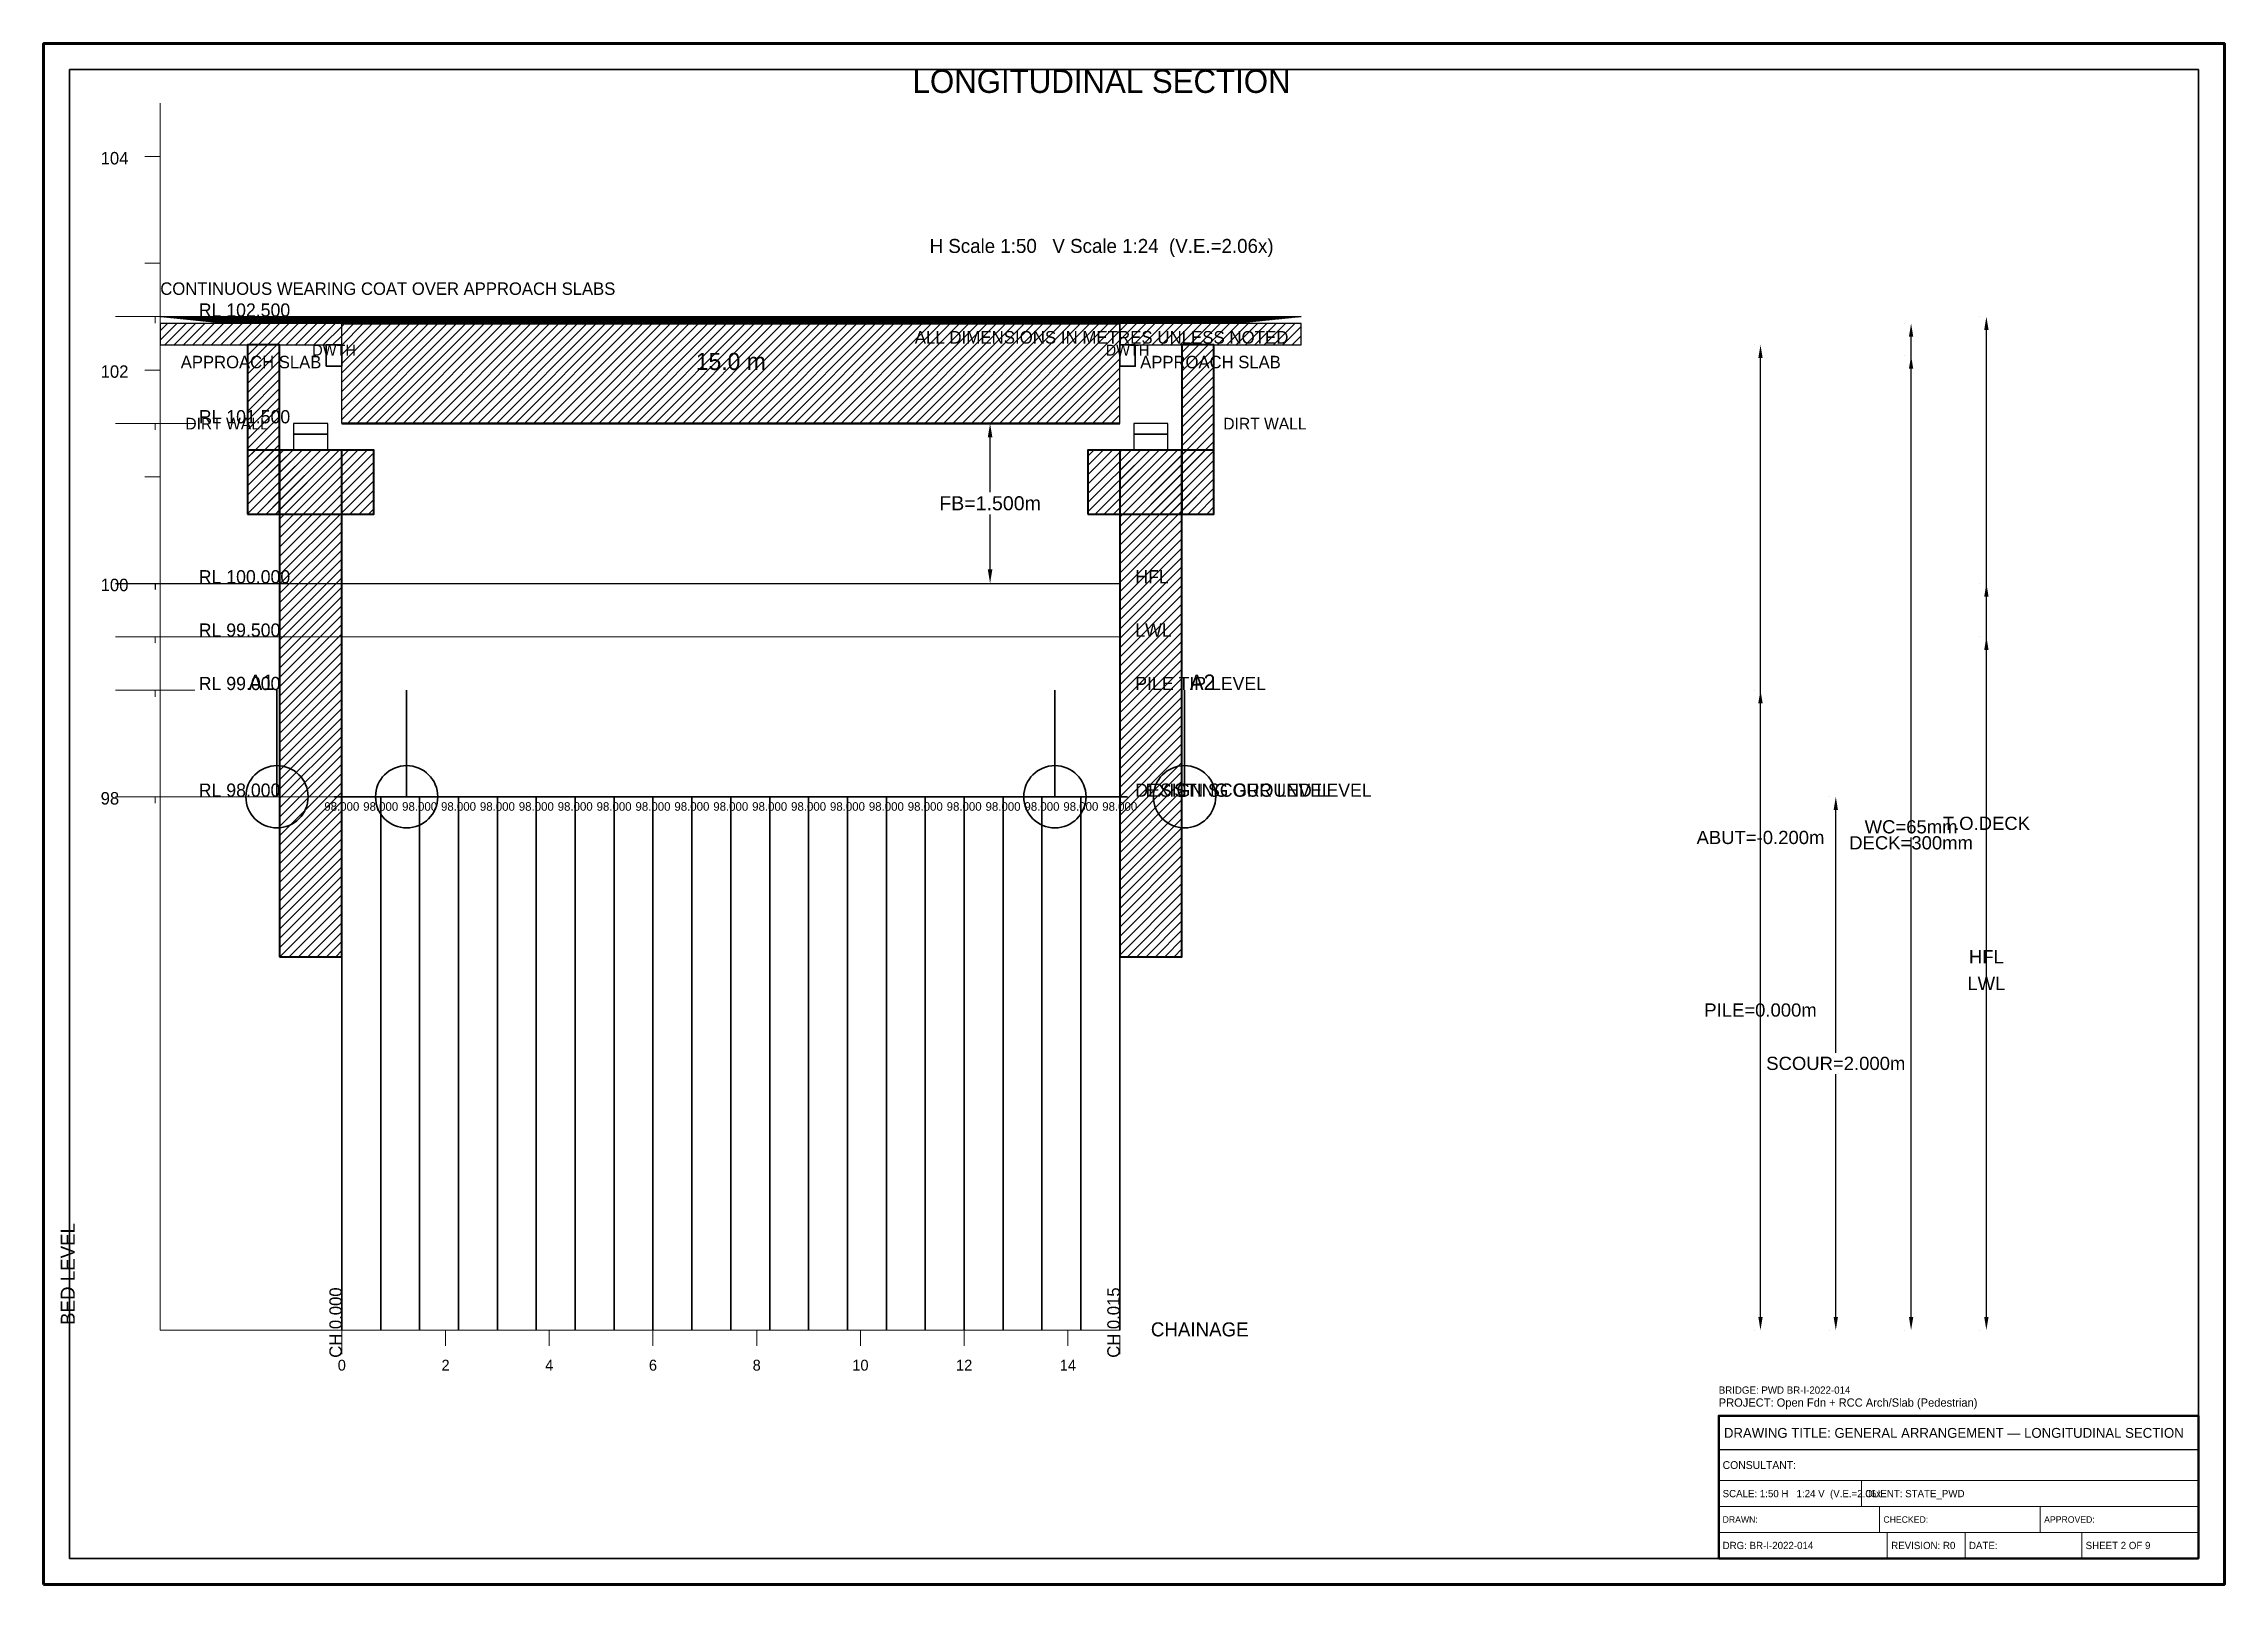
# Model space of a CAD drawing. Header units: metres. Extents: x 0 to 841, y 0 to 594.
import ezdxf
from ezdxf.enums import TextEntityAlignment as Align

# ---------------------------------------------------------------- set-up
doc = ezdxf.new("R2010")
doc.units = ezdxf.units.M
doc.linetypes.add('DASHED', pattern=[0.5, 0.375, -0.125])
doc.linetypes.add('DASHED2', pattern=[0.25, 0.1875, -0.0625])
for name, color, linetype, lineweight in [('ABUT-PROF', 4, 'Continuous', 50), ('BORDER-INNER', 7, 'Continuous', 35), ('BORDER-OUTER', 7, 'Continuous', 70), ('CIVIL-CHAINAGE', 7, 'Continuous', 18), ('CIVIL-GROUND', 3, 'Continuous', 35), ('CIVIL-HFL', 5, 'DASHED', 25), ('CIVIL-LWL', 4, 'DASHED', 18), ('CIVIL-ROAD', 7, 'Continuous', 25), ('CIVIL-SCOUR', 1, 'DASHED2', 18), ('DIM-CHAINAGE', 3, 'Continuous', 18), ('DIM-LEVEL', 3, 'Continuous', 18), ('DIM-LINEAR', 3, 'Continuous', 18), ('FOUND-PILE', 4, 'Continuous', 35), ('STRUC-HATCHING', 8, 'Continuous', 18), ('SUB-ABUT', 3, 'Continuous', 35), ('SUB-BEARING', 5, 'Continuous', 25), ('SUB-DIRT-WALL', 3, 'Continuous', 35), ('SUPER-DECK', 2, 'Continuous', 50), ('SUPER-WEARING', 8, 'Continuous', 25), ('TEXT-GENERAL', 7, 'Continuous', 18), ('TEXT-HEADER', 7, 'Continuous', 25), ('TEXT-LEVEL', 5, 'Continuous', 18), ('TEXT-SPEC', 7, 'Continuous', 13), ('TEXT-TITLE', 7, 'Continuous', 25), ('TITLEBLK-BOX', 7, 'Continuous', 50), ('TITLEBLK-TEXT', 7, 'Continuous', 18)]:
    doc.layers.add(name, color=color, linetype=linetype, lineweight=lineweight)
doc.styles.add('BRIDGE_STD', font='Arial.ttf')
doc.dimstyles.new('pmb100', dxfattribs={"dimtxt": 2.5, "dimasz": 0.9375, "dimexe": 2.5, "dimexo": 2.5, "dimtad": 0, "dimtih": 1, "dimdec": 0, "dimtxsty": 'BRIDGE_STD', "dimcen": 2.5, "dimazin": 3, "dimtfac": 1, "dimtmove": 0, "dimatfit": 3})

msp = doc.modelspace()

# ---------------------------------------------------------------- hatches: boundary and pattern name
at = {"layer": 'STRUC-HATCHING'}
h = msp.add_hatch(dxfattribs=at)
h.set_pattern_fill('ANSI31', scale=0.8)
h.paths.add_polyline_path([(45, 477.84), (115, 477.84), (115, 486.07), (45, 486.07)])
h = msp.add_hatch(dxfattribs=at)
h.set_pattern_fill('ANSI31', scale=0.8)
h.paths.add_polyline_path([(115, 447.61), (415, 447.61), (415, 486.07), (115, 486.07)])
h = msp.add_hatch(dxfattribs=at)
h.set_pattern_fill('ANSI31', scale=0.8)
h.paths.add_polyline_path([(415, 477.84), (485, 477.84), (485, 486.07), (415, 486.07)])
h = msp.add_hatch(dxfattribs=at)
h.set_pattern_fill('ANSI31', scale=0.8)
h.paths.add_polyline_path([(78.66, 412.65), (91, 412.65), (91, 477.84), (78.66, 477.84)])
h = msp.add_hatch(dxfattribs=at)
h.set_pattern_fill('ANSI31', scale=0.8)
h.paths.add_polyline_path([(439, 412.65), (451.34, 412.65), (451.34, 477.84), (439, 477.84)])
h = msp.add_hatch(dxfattribs=at)
h.set_pattern_fill('ANSI31', scale=0.8)
h.paths.add_polyline_path([(78.66, 412.65), (127.34, 412.65), (127.34, 437.33), (78.66, 437.33)])
h = msp.add_hatch(dxfattribs=at)
h.set_pattern_fill('ANSI31', scale=0.8)
h.paths.add_polyline_path([(91, 241.96), (115, 241.96), (115, 437.33), (91, 437.33)])
h = msp.add_hatch(dxfattribs=at)
h.set_pattern_fill('ANSI31', scale=0.8)
h.paths.add_polyline_path([(402.66, 412.65), (451.34, 412.65), (451.34, 437.33), (402.66, 437.33)])
h = msp.add_hatch(dxfattribs=at)
h.set_pattern_fill('ANSI31', scale=0.8)
h.paths.add_polyline_path([(415, 241.96), (439, 241.96), (439, 437.33), (415, 437.33)])
at = {"layer": 'SUPER-WEARING'}
h = msp.add_hatch(dxfattribs=at)
h.set_pattern_fill('SOLID')
h.paths.add_polyline_path([(45, 488.74), (485, 488.74), (459, 486.07), (71, 486.07)])

# ---------------------------------------------------------------- linework, layer by layer
at = {"layer": 'ABUT-PROF', "lineweight": 35}
for points in [[(109, 469.61), (115, 469.61), (115, 477.84), (109, 477.84), (109, 469.61)], [(415, 469.61), (421, 469.61), (421, 477.84), (415, 477.84), (415, 469.61)]]:
    msp.add_lwpolyline(points, dxfattribs=at)
at = {"layer": 'BORDER-INNER'}
msp.add_lwpolyline([(10, 10), (831, 10), (831, 584), (10, 584), (10, 10)], dxfattribs=at)
at = {"layer": 'BORDER-OUTER'}
msp.add_lwpolyline([(0, 0), (841, 0), (841, 594), (0, 594), (0, 0)], dxfattribs=at)
at = {"layer": 'CIVIL-CHAINAGE'}
for p, q in [((45, 98), (415, 98)), ((115, 98), (115, 92)), ((115, 96), (115, 88.8)), ((155, 98), (155, 92)), ((195, 98), (195, 92)), ((235, 98), (235, 92)), ((275, 98), (275, 92)), ((315, 98), (315, 92)), ((355, 98), (355, 92)), ((395, 98), (395, 92)), ((415, 96), (415, 88.8))]:
    msp.add_line(p, q, dxfattribs=at)
at = {"layer": 'CIVIL-GROUND', "color": 3}
for p, q in [((112, 303.65), (118, 303.65)), ((127, 303.65), (133, 303.65)), ((142, 303.65), (148, 303.65)), ((157, 303.65), (163, 303.65)), ((172, 303.65), (178, 303.65)), ((187, 303.65), (193, 303.65)), ((202, 303.65), (208, 303.65)), ((217, 303.65), (223, 303.65)), ((232, 303.65), (238, 303.65)), ((247, 303.65), (253, 303.65)), ((262, 303.65), (268, 303.65)), ((277, 303.65), (283, 303.65)), ((292, 303.65), (298, 303.65)), ((307, 303.65), (313, 303.65)), ((322, 303.65), (328, 303.65)), ((337, 303.65), (343, 303.65)), ((352, 303.65), (358, 303.65)), ((367, 303.65), (373, 303.65)), ((382, 303.65), (388, 303.65)), ((397, 303.65), (403, 303.65)), ((412, 303.65), (418, 303.65))]:
    msp.add_line(p, q, dxfattribs=at)
at = {"layer": 'CIVIL-GROUND', "color": 8, "linetype": 'DASHED2'}
for p, q in [((115, 303.65), (115, 98)), ((130, 303.65), (130, 98)), ((145, 303.65), (145, 98)), ((160, 303.65), (160, 98)), ((175, 303.65), (175, 98)), ((190, 303.65), (190, 98)), ((205, 303.65), (205, 98)), ((220, 303.65), (220, 98)), ((235, 303.65), (235, 98)), ((250, 303.65), (250, 98)), ((265, 303.65), (265, 98)), ((280, 303.65), (280, 98)), ((295, 303.65), (295, 98)), ((310, 303.65), (310, 98)), ((325, 303.65), (325, 98)), ((340, 303.65), (340, 98)), ((355, 303.65), (355, 98)), ((370, 303.65), (370, 98)), ((385, 303.65), (385, 98)), ((400, 303.65), (400, 98)), ((415, 303.65), (415, 98))]:
    msp.add_line(p, q, dxfattribs=at)
at = {"layer": 'CIVIL-GROUND', "color": 3}
msp.add_lwpolyline([(115, 303.65), (130, 303.65), (145, 303.65), (160, 303.65), (175, 303.65), (190, 303.65), (205, 303.65), (220, 303.65), (235, 303.65), (250, 303.65), (265, 303.65), (280, 303.65), (295, 303.65), (310, 303.65), (325, 303.65), (340, 303.65), (355, 303.65), (370, 303.65), (385, 303.65), (400, 303.65), (415, 303.65)], dxfattribs=at)
at = {"layer": 'CIVIL-HFL'}
for p, q in [((27.7, 385.91), (58.3, 385.91)), ((43, 385.91), (43, 383.36))]:
    msp.add_line(p, q, dxfattribs=at)
at = {"layer": 'CIVIL-HFL', "color": 5}
msp.add_line((45, 385.91), (415, 385.91), dxfattribs=at)
at = {"layer": 'CIVIL-LWL'}
for p, q in [((27.7, 365.35), (58.3, 365.35)), ((43, 365.35), (43, 362.8))]:
    msp.add_line(p, q, dxfattribs=at)
at = {"layer": 'CIVIL-LWL', "color": 4}
msp.add_line((45, 365.35), (415, 365.35), dxfattribs=at)
at = {"layer": 'CIVIL-ROAD', "lineweight": 25}
for points in [[(45, 477.84), (115, 477.84), (115, 486.07), (45, 486.07), (45, 477.84)], [(415, 477.84), (485, 477.84), (485, 486.07), (415, 486.07), (415, 477.84)]]:
    msp.add_lwpolyline(points, dxfattribs=at)
at = {"layer": 'CIVIL-SCOUR'}
for p, q in [((27.7, 303.65), (58.3, 303.65)), ((43, 303.65), (43, 301.1))]:
    msp.add_line(p, q, dxfattribs=at)
at = {"layer": 'CIVIL-SCOUR', "color": 1}
msp.add_line((45, 303.65), (415, 303.65), dxfattribs=at)
at = {"layer": 'DIM-LEVEL'}
for p, q in [((45, 98), (45, 571)), ((39, 550.43), (45, 550.43)), ((39, 509.3), (45, 509.3)), ((27.7, 488.74), (58.3, 488.74)), ((43, 488.74), (43, 486.19)), ((39, 468.17), (45, 468.17)), ((27.7, 447.61), (58.3, 447.61)), ((43, 447.61), (43, 445.06)), ((39, 427.04), (45, 427.04)), ((33, 385.91), (45, 385.91)), ((27.7, 344.78), (58.3, 344.78)), ((39, 344.78), (45, 344.78)), ((43, 344.78), (43, 342.23)), ((39, 303.65), (45, 303.65))]:
    msp.add_line(p, q, dxfattribs=at)
at = {"layer": 'FOUND-PILE', "lineweight": 35}
for p, q in [((90, 303.65), (90, 344.78)), ((140, 303.65), (140, 344.78)), ((390, 303.65), (390, 344.78)), ((440, 303.65), (440, 344.78))]:
    msp.add_line(p, q, dxfattribs=at)
at = {"layer": 'FOUND-PILE'}
for centre in [(90, 303.65), (140, 303.65), (390, 303.65), (440, 303.65)]:
    msp.add_circle(centre, 12, dxfattribs=at)
at = {"layer": 'SUB-ABUT', "lineweight": 40}
for points in [[(78.66, 412.65), (127.34, 412.65), (127.34, 437.33), (78.66, 437.33), (78.66, 412.65)], [(91, 241.96), (115, 241.96), (115, 437.33), (91, 437.33), (91, 241.96)], [(402.66, 412.65), (451.34, 412.65), (451.34, 437.33), (402.66, 437.33), (402.66, 412.65)], [(415, 241.96), (439, 241.96), (439, 437.33), (415, 437.33), (415, 241.96)]]:
    msp.add_lwpolyline(points, dxfattribs=at)
at = {"layer": 'SUB-ABUT', "lineweight": 30}
for points in [[(96.4, 437.33), (109.6, 437.33), (109.6, 443.5), (96.4, 443.5), (96.4, 437.33)], [(420.4, 437.33), (433.6, 437.33), (433.6, 443.5), (420.4, 443.5), (420.4, 437.33)]]:
    msp.add_lwpolyline(points, dxfattribs=at)
at = {"layer": 'SUB-BEARING', "lineweight": 30}
for points in [[(96.4, 443.5), (109.6, 443.5), (109.6, 447.61), (96.4, 447.61), (96.4, 443.5)], [(420.4, 443.5), (433.6, 443.5), (433.6, 447.61), (420.4, 447.61), (420.4, 443.5)]]:
    msp.add_lwpolyline(points, dxfattribs=at)
at = {"layer": 'SUB-DIRT-WALL', "lineweight": 40}
for points in [[(78.66, 412.65), (91, 412.65), (91, 477.84), (78.66, 477.84), (78.66, 412.65)], [(439, 412.65), (451.34, 412.65), (451.34, 477.84), (439, 477.84), (439, 412.65)]]:
    msp.add_lwpolyline(points, dxfattribs=at)
at = {"layer": 'SUPER-DECK'}
for p, q in [((115, 486.07), (415, 486.07)), ((115, 447.61), (415, 447.61))]:
    msp.add_line(p, q, dxfattribs=at)
at = {"layer": 'SUPER-DECK', "lineweight": 25}
for p, q in [((115, 447.61), (115, 486.07)), ((415, 447.61), (415, 486.07))]:
    msp.add_line(p, q, dxfattribs=at)
at = {"layer": 'SUPER-WEARING', "lineweight": 25}
msp.add_lwpolyline([(45, 488.74), (485, 488.74), (459, 486.07), (71, 486.07), (45, 488.74)], dxfattribs=at)
at = {"layer": 'TITLEBLK-BOX', "lineweight": 50}
msp.add_lwpolyline([(646, 10), (831, 10), (831, 65), (646, 65), (646, 10)], dxfattribs=at)
at = {"layer": 'TITLEBLK-BOX', "lineweight": 30}
msp.add_lwpolyline([(646, 52), (831, 52), (831, 65), (646, 65), (646, 52)], dxfattribs=at)
at = {"layer": 'TITLEBLK-BOX', "lineweight": 18}
for points in [[(646, 40), (831, 40), (831, 52), (646, 52), (646, 40)], [(646, 30), (701, 30), (701, 40), (646, 40), (646, 30)], [(701, 30), (831, 30), (831, 40), (701, 40), (701, 30)], [(646, 20), (708, 20), (708, 30), (646, 30), (646, 20)], [(708, 20), (770, 20), (770, 30), (708, 30), (708, 20)], [(770, 20), (831, 20), (831, 30), (770, 30), (770, 20)], [(646, 10), (711, 10), (711, 20), (646, 20), (646, 10)], [(711, 10), (741, 10), (741, 20), (711, 20), (711, 10)], [(741, 10), (786, 10), (786, 20), (741, 20), (741, 10)], [(786, 10), (831, 10), (831, 20), (786, 20), (786, 10)]]:
    msp.add_lwpolyline(points, dxfattribs=at)

# ---------------------------------------------------------------- texts
at = {"layer": 'CIVIL-GROUND', "color": 3}
msp.add_text('EXISTING GROUND LEVEL', height=5.1, dxfattribs=at).set_placement((425, 303.65))
at = {"layer": 'CIVIL-HFL', "color": 5}
msp.add_text('HFL', height=5.1, dxfattribs=at).set_placement((421, 385.91))
at = {"layer": 'CIVIL-LWL', "color": 4}
msp.add_text('LWL', height=5.1, dxfattribs=at).set_placement((421, 365.35))
at = {"layer": 'CIVIL-SCOUR', "color": 1}
msp.add_text('DESIGN SCOUR LEVEL', height=5.1, dxfattribs=at).set_placement((421, 303.65))
at = {"layer": 'DIM-CHAINAGE'}
for s, p in [('CH 0.000', (115, 87.36)), ('CH 0.015', (415, 87.36))]:
    msp.add_text(s, height=4.8, rotation=90, dxfattribs=at).set_placement(p)
at = {"layer": 'TEXT-GENERAL'}
msp.add_text('15.0 m', height=6.6, dxfattribs=at).set_placement((265, 468.17), align=Align.CENTER)
for s, height, p in [('A1', 6, (79, 344.78)), ('PILE TIP LEVEL', 5.1, (421, 344.78)), ('A2', 6, (442, 344.78))]:
    msp.add_text(s, height=height, dxfattribs=at).set_placement(p)
at = {"layer": 'TEXT-HEADER'}
msp.add_text('LONGITUDINAL SECTION', height=9, dxfattribs=at).set_placement((408, 575), align=Align.CENTER)
at = {"layer": 'TEXT-LEVEL'}
for s, height, p in [('104', 4.8, (22, 547.43)), ('RL 102.500', 5.1, (59.83, 488.74)), ('102', 4.8, (22, 465.17)), ('RL 101.500', 5.1, (59.83, 447.61)), ('100', 4.8, (22, 382.91)), ('RL 100.000', 5.1, (59.83, 385.91)), ('RL 99.500', 5.1, (59.83, 365.35)), ('RL 99.000', 5.1, (59.83, 344.78)), ('98', 4.8, (22, 300.65)), ('RL 98.000', 5.1, (59.83, 303.65)), ('CHAINAGE', 5.4, (427, 95.6))]:
    msp.add_text(s, height=height, dxfattribs=at).set_placement(p)
at = {"layer": 'TEXT-LEVEL', "color": 8}
for p in [(115, 298.25), (130, 298.25), (145, 298.25), (160, 298.25), (175, 298.25), (190, 298.25), (205, 298.25), (220, 298.25), (235, 298.25), (250, 298.25), (265, 298.25), (280, 298.25), (295, 298.25), (310, 298.25), (325, 298.25), (340, 298.25), (355, 298.25), (370, 298.25), (385, 298.25), (400, 298.25), (415, 298.25)]:
    msp.add_text('98.000', height=3.3, dxfattribs=at).set_placement(p, align=Align.CENTER)
at = {"layer": 'TEXT-LEVEL'}
msp.add_text('BED LEVEL', height=5.4, rotation=90, dxfattribs=at).set_placement((12, 100))
for s, p in [('0', (115, 82.4)), ('2', (155, 82.4)), ('4', (195, 82.4)), ('6', (235, 82.4)), ('8', (275, 82.4)), ('10', (315, 82.4)), ('12', (355, 82.4)), ('14', (395, 82.4))]:
    msp.add_text(s, height=4.2, dxfattribs=at).set_placement(p, align=Align.CENTER)
at = {"layer": 'TEXT-SPEC'}
for s, height, p in [('H Scale 1:50   V Scale 1:24  (V.E.=2.06x)', 5.4, (408, 513.3)), ('APPROACH SLAB', 4.8, (80, 468.84)), ('APPROACH SLAB', 4.8, (450, 468.84))]:
    msp.add_text(s, height=height, dxfattribs=at).set_placement(p, align=Align.CENTER)
at = {"layer": 'TEXT-SPEC', "color": 8}
msp.add_text('CONTINUOUS WEARING COAT OVER APPROACH SLABS', height=4.8, dxfattribs=at).set_placement((45, 497.14))
msp.add_text('ALL DIMENSIONS IN METRES UNLESS NOTED', height=4.86, dxfattribs=at).set_placement((408, 478.34), align=Align.CENTER)
at = {"layer": 'TEXT-SPEC', "color": 4}
for p in [(112, 473.73), (418, 473.73)]:
    msp.add_text('DWTH', height=4.2, dxfattribs=at).set_placement(p, align=Align.CENTER)
at = {"layer": 'TEXT-SPEC'}
for p in [(54.66, 445.24), (454.94, 445.24)]:
    msp.add_text('DIRT WALL', height=4.5, dxfattribs=at).set_placement(p)
at = {"layer": 'TEXT-TITLE'}
for s, height, p in [('PROJECT: Open Fdn + RCC Arch/Slab (Pedestrian)', 3.2, (646, 68.5)), ('DRAWING TITLE: GENERAL ARRANGEMENT — LONGITUDINAL SECTION', 3.8, (648, 56.5))]:
    msp.add_text(s, height=height, dxfattribs=at).set_placement(p)
at = {"layer": 'TITLEBLK-TEXT'}
for s, height, p in [('BRIDGE: PWD BR-I-2022-014', 2.8, (646, 73.5)), ('CONSULTANT: ', 3, (647.5, 44.5)), ('SCALE: 1:50 H   1:24 V  (V.E.=2.06x', 2.8, (647.5, 33.6)), ('CLIENT: STATE_PWD', 2.8, (702.5, 33.6)), ('DRAWN: ', 2.5, (647.5, 23.75)), ('CHECKED: ', 2.5, (709.5, 23.75)), ('APPROVED: ', 2.5, (771.5, 23.75)), ('DRG: BR-I-2022-014', 2.8, (647.5, 13.6)), ('REVISION: R0', 2.8, (712.5, 13.6)), ('DATE: ', 2.8, (742.5, 13.6)), ('SHEET 2 OF 9', 2.8, (787.5, 13.6))]:
    msp.add_text(s, height=height, dxfattribs=at).set_placement(p)

# ---------------------------------------------------------------- dimensions: what is measured, and where the dimension line sits
at = {"layer": 'DIM-LINEAR'}
for base, p1, p2, text, override in [((749.22, 98), (749.22, 98), (749.22, 488.74), 'T.O.DECK', {"dimtxt": 5.1, "dimasz": 5.1, "dimgap": 2.04, "dimclrt": 3}), ((720.18, 98), (720.18, 98), (720.18, 486.07), 'WC=65mm', {"dimtxt": 5.1, "dimasz": 5.1, "dimgap": 2.04, "dimclrt": 3}), ((662.1, 98), (662.1, 98), (662.1, 477.84), 'ABUT=-0.200m', {"dimtxt": 5.1, "dimasz": 5.1, "dimgap": 2.04, "dimclrt": 3}), ((720.18, 98), (720.18, 98), (720.18, 473.73), 'DECK=300mm', {"dimtxt": 5.1, "dimasz": 5.1, "dimgap": 2.04, "dimclrt": 3}), ((365, 385.91), (325, 385.91), (325, 447.61), 'FB=1.500m', {"dimtxt": 5.4, "dimasz": 5.4, "dimgap": 2.16, "dimclrt": 3}), ((749.22, 98), (749.22, 98), (749.22, 385.91), 'HFL', {"dimtxt": 5.1, "dimasz": 5.1, "dimgap": 2.04, "dimclrt": 3}), ((749.22, 98), (749.22, 98), (749.22, 365.35), 'LWL', {"dimtxt": 5.1, "dimasz": 5.1, "dimgap": 2.04, "dimclrt": 3}), ((662.1, 98), (662.1, 98), (662.1, 344.78), 'PILE=0.000m', {"dimtxt": 5.1, "dimasz": 5.1, "dimgap": 2.04, "dimclrt": 3}), ((691.14, 98), (691.14, 98), (691.14, 303.65), 'SCOUR=2.000m', {"dimtxt": 5.1, "dimasz": 5.1, "dimgap": 2.04, "dimclrt": 3})]:
    msp.add_linear_dim(base=base, p1=p1, p2=p2, angle=90, text=text, dimstyle='pmb100', override=override, dxfattribs=at).render()

doc.saveas('drawing.dxf')
